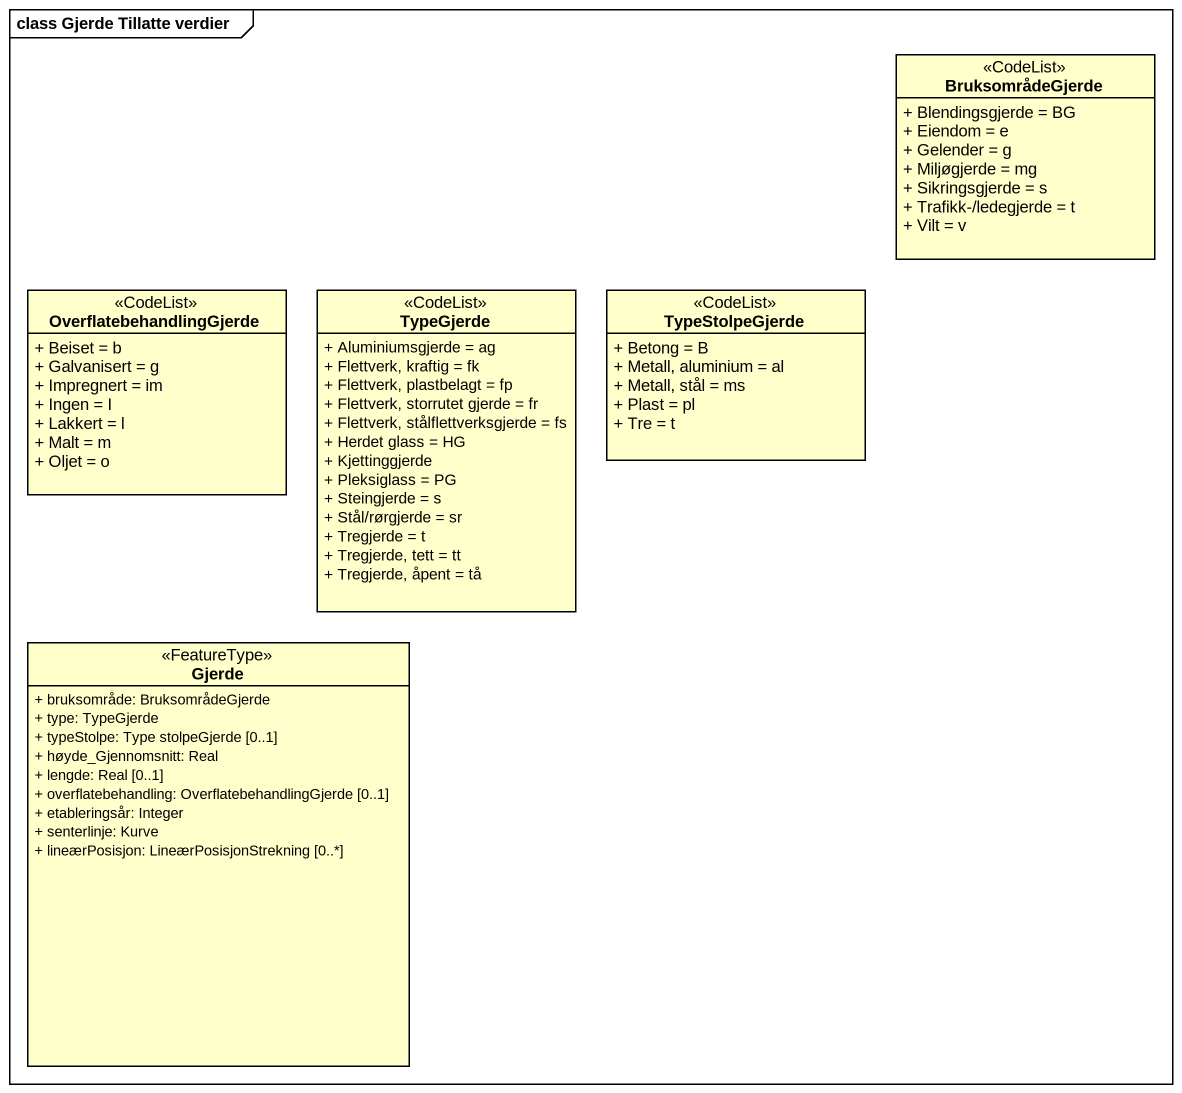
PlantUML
@startuml
mainframe class Gjerde Tillatte verdier
hide circle
hide empty members
skinparam classAttributeIconSize 0
class BruksområdeGjerde <<CodeList>> {
  + Blendingsgjerde = BG
  + Eiendom = e
  + Gelender = g
  + Miljøgjerde = mg
  + Sikringsgjerde = s
  + Trafikk-/ledegjerde = t
  + Vilt = v
}
class OverflatebehandlingGjerde <<CodeList>> {
  + Beiset = b
  + Galvanisert = g
  + Impregnert = im
  + Ingen = I
  + Lakkert = l
  + Malt = m
  + Oljet = o
}
class TypeGjerde <<CodeList>> {
  + Aluminiumsgjerde = ag
  + Flettverk, kraftig = fk
  + Flettverk, plastbelagt = fp
  + Flettverk, storrutet gjerde = fr
  + Flettverk, stålflettverksgjerde = fs
  + Herdet glass = HG
  + Kjettinggjerde
  + Pleksiglass = PG
  + Steingjerde = s
  + Stål/rørgjerde = sr
  + Tregjerde = t
  + Tregjerde, tett = tt
  + Tregjerde, åpent = tå
}
class TypeStolpeGjerde <<CodeList>> {
  + Betong = B
  + Metall, aluminium = al
  + Metall, stål = ms
  + Plast = pl
  + Tre = t
}
class Gjerde <<FeatureType>> {
  + bruksområde: BruksområdeGjerde
  + type: TypeGjerde
  + typeStolpe: Type stolpeGjerde [0..1]
  + høyde_Gjennomsnitt: Real
  + lengde: Real [0..1]
  + overflatebehandling: OverflatebehandlingGjerde [0..1]
  + etableringsår: Integer
  + senterlinje: Kurve
  + lineærPosisjon: LineærPosisjonStrekning [0..*]
}
@enduml
